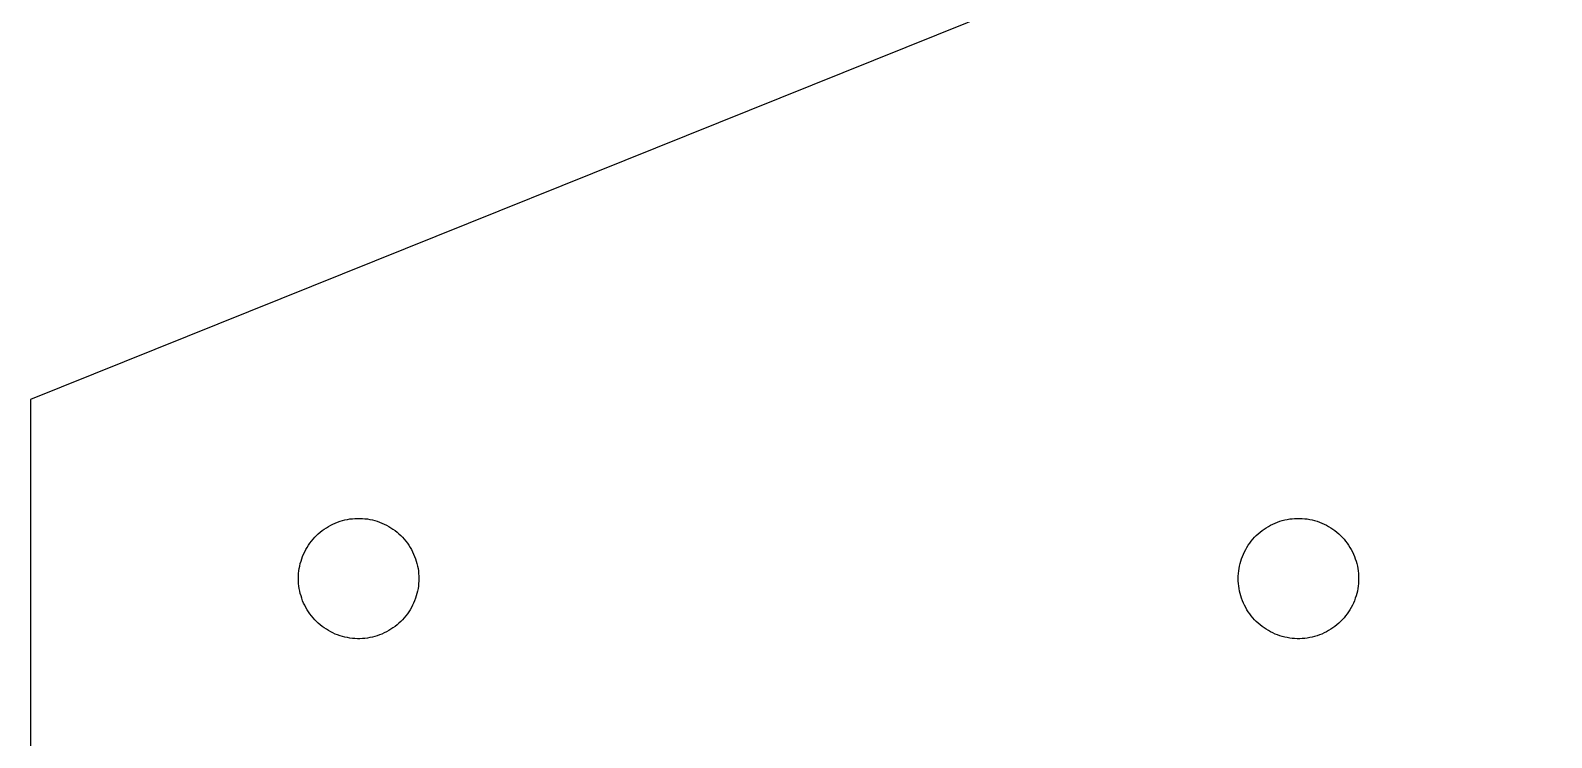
# Model space of a CAD drawing. Header units: metres. Extents: x -207 to 207, y -113 to 113.
# Drawn here: x -207.2 to -155.4, y 26.6 to 50.7 of the extents above; entities that cross this region are included whole.
import ezdxf

# ---------------------------------------------------------------- set-up
doc = ezdxf.new("R2010")
doc.units = ezdxf.units.M

msp = doc.modelspace()

# ---------------------------------------------------------------- linework, layer by layer
for p, q in [((-43.6729, 103.894), (-207.175, 38.1)), ((-207.175, 38.1), (-207.175, -38.1)), ((-197.24, 33.6328), (-197.17, 33.6832)), ((-197.17, 33.6832), (-197.098, 33.7305)), ((-197.098, 33.7305), (-197.025, 33.7751)), ((-197.025, 33.7751), (-196.95, 33.8165)), ((-196.95, 33.8165), (-196.873, 33.8545)), ((-196.873, 33.8545), (-196.794, 33.8898)), ((-196.794, 33.8898), (-196.714, 33.9212)), ((-196.714, 33.9212), (-196.633, 33.9495)), ((-196.633, 33.9495), (-196.551, 33.9743)), ((-196.551, 33.9743), (-196.468, 33.9956)), ((-196.468, 33.9956), (-196.384, 34.0134)), ((-196.384, 34.0134), (-196.299, 34.0278)), ((-196.299, 34.0278), (-196.214, 34.0386)), ((-196.214, 34.0386), (-196.129, 34.0456)), ((-196.129, 34.0456), (-196.043, 34.0495)), ((-196.043, 34.0495), (-195.957, 34.0495)), ((-195.957, 34.0495), (-195.871, 34.0456)), ((-195.871, 34.0456), (-195.786, 34.0386)), ((-195.786, 34.0386), (-195.7, 34.0278)), ((-195.7, 34.0278), (-195.616, 34.0134)), ((-195.616, 34.0134), (-195.532, 33.9956)), ((-195.532, 33.9956), (-195.449, 33.9743)), ((-195.449, 33.9743), (-195.366, 33.9495)), ((-195.366, 33.9495), (-195.285, 33.9212)), ((-195.285, 33.9212), (-195.206, 33.8898)), ((-195.206, 33.8898), (-195.127, 33.8545)), ((-195.127, 33.8545), (-195.05, 33.8165)), ((-195.05, 33.8165), (-194.975, 33.7751)), ((-194.975, 33.7751), (-194.901, 33.7305)), ((-194.901, 33.7305), (-194.83, 33.6832)), ((-194.83, 33.6832), (-194.761, 33.6328)), ((-165.24, 33.6328), (-165.17, 33.6832)), ((-165.17, 33.6832), (-165.098, 33.7305)), ((-165.098, 33.7305), (-165.025, 33.7751)), ((-165.025, 33.7751), (-164.95, 33.8165)), ((-164.95, 33.8165), (-164.873, 33.8545)), ((-164.873, 33.8545), (-164.794, 33.8898)), ((-164.794, 33.8898), (-164.714, 33.9212)), ((-164.714, 33.9212), (-164.633, 33.9495)), ((-164.633, 33.9495), (-164.551, 33.9743)), ((-164.551, 33.9743), (-164.468, 33.9956)), ((-164.468, 33.9956), (-164.384, 34.0134)), ((-164.384, 34.0134), (-164.299, 34.0278)), ((-164.299, 34.0278), (-164.214, 34.0386)), ((-164.214, 34.0386), (-164.129, 34.0456)), ((-164.129, 34.0456), (-164.043, 34.0495)), ((-164.043, 34.0495), (-163.957, 34.0495)), ((-163.957, 34.0495), (-163.871, 34.0456)), ((-163.871, 34.0456), (-163.786, 34.0386)), ((-163.786, 34.0386), (-163.7, 34.0278)), ((-163.7, 34.0278), (-163.616, 34.0134)), ((-163.616, 34.0134), (-163.532, 33.9956)), ((-163.532, 33.9956), (-163.449, 33.9743)), ((-163.449, 33.9743), (-163.366, 33.9495)), ((-163.366, 33.9495), (-163.285, 33.9212)), ((-163.285, 33.9212), (-163.206, 33.8898)), ((-163.206, 33.8898), (-163.127, 33.8545)), ((-163.127, 33.8545), (-163.05, 33.8165)), ((-163.05, 33.8165), (-162.975, 33.7751)), ((-162.975, 33.7751), (-162.901, 33.7305)), ((-162.901, 33.7305), (-162.83, 33.6832)), ((-162.83, 33.6832), (-162.761, 33.6328)), ((-197.707, 33.1344), (-197.658, 33.2049)), ((-197.658, 33.2049), (-197.607, 33.2732)), ((-197.607, 33.2732), (-197.552, 33.3394)), ((-197.552, 33.3394), (-197.494, 33.403)), ((-197.494, 33.403), (-197.434, 33.4646)), ((-197.434, 33.4646), (-197.372, 33.5231)), ((-197.372, 33.5231), (-197.307, 33.5793)), ((-197.307, 33.5793), (-197.24, 33.6328)), ((-194.761, 33.6328), (-194.693, 33.5793)), ((-194.693, 33.5793), (-194.628, 33.5231)), ((-194.628, 33.5231), (-194.566, 33.4646)), ((-194.566, 33.4646), (-194.506, 33.403)), ((-194.506, 33.403), (-194.448, 33.3394)), ((-194.448, 33.3394), (-194.393, 33.2732)), ((-194.393, 33.2732), (-194.341, 33.2049)), ((-194.341, 33.2049), (-194.292, 33.1344)), ((-165.707, 33.1344), (-165.658, 33.2049)), ((-165.658, 33.2049), (-165.607, 33.2732)), ((-165.607, 33.2732), (-165.552, 33.3394)), ((-165.552, 33.3394), (-165.494, 33.403)), ((-165.494, 33.403), (-165.434, 33.4646)), ((-165.434, 33.4646), (-165.372, 33.5231)), ((-165.372, 33.5231), (-165.307, 33.5793)), ((-165.307, 33.5793), (-165.24, 33.6328)), ((-162.761, 33.6328), (-162.693, 33.5793)), ((-162.693, 33.5793), (-162.628, 33.5231)), ((-162.628, 33.5231), (-162.566, 33.4646)), ((-162.566, 33.4646), (-162.506, 33.403)), ((-162.506, 33.403), (-162.448, 33.3394)), ((-162.448, 33.3394), (-162.393, 33.2732)), ((-162.393, 33.2732), (-162.341, 33.2049)), ((-162.341, 33.2049), (-162.292, 33.1344)), ((-197.962, 32.5922), (-197.936, 32.674)), ((-197.936, 32.674), (-197.906, 32.7546)), ((-197.906, 32.7546), (-197.873, 32.8337)), ((-197.873, 32.8337), (-197.836, 32.9112)), ((-197.836, 32.9112), (-197.796, 32.9875)), ((-197.796, 32.9875), (-197.753, 33.0619)), ((-197.753, 33.0619), (-197.707, 33.1344)), ((-194.292, 33.1344), (-194.246, 33.0619)), ((-194.246, 33.0619), (-194.204, 32.9875)), ((-194.204, 32.9875), (-194.164, 32.9112)), ((-194.164, 32.9112), (-194.127, 32.8337)), ((-194.127, 32.8337), (-194.094, 32.7546)), ((-194.094, 32.7546), (-194.064, 32.674)), ((-194.064, 32.674), (-194.037, 32.5922)), ((-165.962, 32.5922), (-165.936, 32.674)), ((-165.936, 32.674), (-165.906, 32.7546)), ((-165.906, 32.7546), (-165.873, 32.8337)), ((-165.873, 32.8337), (-165.836, 32.9112)), ((-165.836, 32.9112), (-165.796, 32.9875)), ((-165.796, 32.9875), (-165.753, 33.0619)), ((-165.753, 33.0619), (-165.707, 33.1344)), ((-162.292, 33.1344), (-162.246, 33.0619)), ((-162.246, 33.0619), (-162.204, 32.9875)), ((-162.204, 32.9875), (-162.164, 32.9112)), ((-162.164, 32.9112), (-162.127, 32.8337)), ((-162.127, 32.8337), (-162.094, 32.7546)), ((-162.094, 32.7546), (-162.064, 32.674)), ((-162.064, 32.674), (-162.037, 32.5922)), ((-198.048, 32.0856), (-198.043, 32.1713)), ((-198.043, 32.1713), (-198.034, 32.2566)), ((-198.034, 32.2566), (-198.021, 32.3418)), ((-198.021, 32.3418), (-198.005, 32.4259)), ((-198.005, 32.4259), (-197.986, 32.5096)), ((-197.986, 32.5096), (-197.962, 32.5922)), ((-194.037, 32.5922), (-194.014, 32.5096)), ((-194.014, 32.5096), (-193.995, 32.4259)), ((-193.995, 32.4259), (-193.978, 32.3418)), ((-193.978, 32.3418), (-193.966, 32.2566)), ((-193.966, 32.2566), (-193.957, 32.1713)), ((-193.957, 32.1713), (-193.952, 32.0856)), ((-166.048, 32.0856), (-166.043, 32.1713)), ((-166.043, 32.1713), (-166.034, 32.2566)), ((-166.034, 32.2566), (-166.021, 32.3418)), ((-166.021, 32.3418), (-166.005, 32.4259)), ((-166.005, 32.4259), (-165.986, 32.5096)), ((-165.986, 32.5096), (-165.962, 32.5922)), ((-162.037, 32.5922), (-162.014, 32.5096)), ((-162.014, 32.5096), (-161.995, 32.4259)), ((-161.995, 32.4259), (-161.978, 32.3418)), ((-161.978, 32.3418), (-161.966, 32.2566)), ((-161.966, 32.2566), (-161.957, 32.1713)), ((-161.957, 32.1713), (-161.952, 32.0856)), ((-198.05, 32), (-198.048, 32.0856)), ((-198.048, 31.9139), (-198.05, 32)), ((-198.043, 31.8283), (-198.048, 31.9139)), ((-198.034, 31.743), (-198.043, 31.8283)), ((-198.021, 31.6578), (-198.034, 31.743)), ((-198.005, 31.5737), (-198.021, 31.6578)), ((-193.978, 31.6578), (-193.995, 31.5737)), ((-193.966, 31.743), (-193.978, 31.6578)), ((-193.957, 31.8283), (-193.966, 31.743)), ((-193.952, 31.9139), (-193.957, 31.8283)), ((-193.952, 32.0856), (-193.95, 32)), ((-193.95, 32), (-193.952, 31.9139)), ((-166.05, 32), (-166.048, 32.0856)), ((-166.048, 31.9139), (-166.05, 32)), ((-166.043, 31.8283), (-166.048, 31.9139)), ((-166.034, 31.743), (-166.043, 31.8283)), ((-166.021, 31.6578), (-166.034, 31.743)), ((-166.005, 31.5737), (-166.021, 31.6578)), ((-161.978, 31.6578), (-161.995, 31.5737)), ((-161.966, 31.743), (-161.978, 31.6578)), ((-161.957, 31.8283), (-161.966, 31.743)), ((-161.952, 31.9139), (-161.957, 31.8283)), ((-161.952, 32.0856), (-161.95, 32)), ((-161.95, 32), (-161.952, 31.9139)), ((-197.986, 31.4899), (-198.005, 31.5737)), ((-197.962, 31.4074), (-197.986, 31.4899)), ((-197.936, 31.3256), (-197.962, 31.4074)), ((-197.906, 31.245), (-197.936, 31.3256)), ((-197.873, 31.1659), (-197.906, 31.245)), ((-197.836, 31.0884), (-197.873, 31.1659)), ((-197.796, 31.0121), (-197.836, 31.0884)), ((-194.164, 31.0884), (-194.204, 31.0121)), ((-194.127, 31.1659), (-194.164, 31.0884)), ((-194.094, 31.245), (-194.127, 31.1659)), ((-194.064, 31.3256), (-194.094, 31.245)), ((-194.037, 31.4074), (-194.064, 31.3256)), ((-194.014, 31.4899), (-194.037, 31.4074)), ((-193.995, 31.5737), (-194.014, 31.4899)), ((-165.986, 31.4899), (-166.005, 31.5737)), ((-165.962, 31.4074), (-165.986, 31.4899)), ((-165.936, 31.3256), (-165.962, 31.4074)), ((-165.906, 31.245), (-165.936, 31.3256)), ((-165.873, 31.1659), (-165.906, 31.245)), ((-165.836, 31.0884), (-165.873, 31.1659)), ((-165.796, 31.0121), (-165.836, 31.0884)), ((-162.164, 31.0884), (-162.204, 31.0121)), ((-162.127, 31.1659), (-162.164, 31.0884)), ((-162.094, 31.245), (-162.127, 31.1659)), ((-162.064, 31.3256), (-162.094, 31.245)), ((-162.037, 31.4074), (-162.064, 31.3256)), ((-162.014, 31.4899), (-162.037, 31.4074)), ((-161.995, 31.5737), (-162.014, 31.4899)), ((-197.753, 30.938), (-197.796, 31.0121)), ((-197.707, 30.8652), (-197.753, 30.938)), ((-197.658, 30.795), (-197.707, 30.8652)), ((-197.607, 30.7264), (-197.658, 30.795)), ((-197.552, 30.6601), (-197.607, 30.7264)), ((-197.494, 30.5966), (-197.552, 30.6601)), ((-197.434, 30.535), (-197.494, 30.5966)), ((-194.506, 30.5966), (-194.566, 30.535)), ((-194.448, 30.6601), (-194.506, 30.5966)), ((-194.393, 30.7264), (-194.448, 30.6601)), ((-194.341, 30.795), (-194.393, 30.7264)), ((-194.292, 30.8652), (-194.341, 30.795)), ((-194.246, 30.938), (-194.292, 30.8652)), ((-194.204, 31.0121), (-194.246, 30.938)), ((-165.753, 30.938), (-165.796, 31.0121)), ((-165.707, 30.8652), (-165.753, 30.938)), ((-165.658, 30.795), (-165.707, 30.8652)), ((-165.607, 30.7264), (-165.658, 30.795)), ((-165.552, 30.6601), (-165.607, 30.7264)), ((-165.494, 30.5966), (-165.552, 30.6601)), ((-165.434, 30.535), (-165.494, 30.5966)), ((-162.506, 30.5966), (-162.566, 30.535)), ((-162.448, 30.6601), (-162.506, 30.5966)), ((-162.393, 30.7264), (-162.448, 30.6601)), ((-162.341, 30.795), (-162.393, 30.7264)), ((-162.292, 30.8652), (-162.341, 30.795)), ((-162.246, 30.938), (-162.292, 30.8652)), ((-162.204, 31.0121), (-162.246, 30.938)), ((-197.372, 30.4764), (-197.434, 30.535)), ((-197.307, 30.4202), (-197.372, 30.4764)), ((-197.24, 30.3668), (-197.307, 30.4202)), ((-197.17, 30.3164), (-197.24, 30.3668)), ((-197.098, 30.2691), (-197.17, 30.3164)), ((-197.025, 30.2245), (-197.098, 30.2691)), ((-196.95, 30.183), (-197.025, 30.2245)), ((-196.873, 30.1451), (-196.95, 30.183)), ((-196.794, 30.1098), (-196.873, 30.1451)), ((-196.714, 30.0784), (-196.794, 30.1098)), ((-196.633, 30.0501), (-196.714, 30.0784)), ((-196.551, 30.0253), (-196.633, 30.0501)), ((-195.366, 30.0501), (-195.449, 30.0253)), ((-195.285, 30.0784), (-195.366, 30.0501)), ((-195.206, 30.1098), (-195.285, 30.0784)), ((-195.127, 30.1451), (-195.206, 30.1098)), ((-195.05, 30.183), (-195.127, 30.1451)), ((-194.975, 30.2245), (-195.05, 30.183)), ((-194.901, 30.2691), (-194.975, 30.2245)), ((-194.83, 30.3164), (-194.901, 30.2691)), ((-194.761, 30.3668), (-194.83, 30.3164)), ((-194.693, 30.4202), (-194.761, 30.3668)), ((-194.628, 30.4764), (-194.693, 30.4202)), ((-194.566, 30.535), (-194.628, 30.4764)), ((-165.372, 30.4764), (-165.434, 30.535)), ((-165.307, 30.4202), (-165.372, 30.4764)), ((-165.24, 30.3668), (-165.307, 30.4202)), ((-165.17, 30.3164), (-165.24, 30.3668)), ((-165.098, 30.2691), (-165.17, 30.3164)), ((-165.025, 30.2245), (-165.098, 30.2691)), ((-164.95, 30.183), (-165.025, 30.2245)), ((-164.873, 30.1451), (-164.95, 30.183)), ((-164.794, 30.1098), (-164.873, 30.1451)), ((-164.714, 30.0784), (-164.794, 30.1098)), ((-164.633, 30.0501), (-164.714, 30.0784)), ((-164.551, 30.0253), (-164.633, 30.0501)), ((-163.366, 30.0501), (-163.449, 30.0253)), ((-163.285, 30.0784), (-163.366, 30.0501)), ((-163.206, 30.1098), (-163.285, 30.0784)), ((-163.127, 30.1451), (-163.206, 30.1098)), ((-163.05, 30.183), (-163.127, 30.1451)), ((-162.975, 30.2245), (-163.05, 30.183)), ((-162.901, 30.2691), (-162.975, 30.2245)), ((-162.83, 30.3164), (-162.901, 30.2691)), ((-162.761, 30.3668), (-162.83, 30.3164)), ((-162.693, 30.4202), (-162.761, 30.3668)), ((-162.628, 30.4764), (-162.693, 30.4202)), ((-162.566, 30.535), (-162.628, 30.4764)), ((-196.468, 30.004), (-196.551, 30.0253)), ((-196.384, 29.9862), (-196.468, 30.004)), ((-196.299, 29.9718), (-196.384, 29.9862)), ((-196.214, 29.961), (-196.299, 29.9718)), ((-196.129, 29.954), (-196.214, 29.961)), ((-196.043, 29.9501), (-196.129, 29.954)), ((-195.957, 29.9501), (-196.043, 29.9501)), ((-195.871, 29.954), (-195.957, 29.9501)), ((-195.786, 29.961), (-195.871, 29.954)), ((-195.7, 29.9718), (-195.786, 29.961)), ((-195.616, 29.9862), (-195.7, 29.9718)), ((-195.532, 30.004), (-195.616, 29.9862)), ((-195.449, 30.0253), (-195.532, 30.004)), ((-164.468, 30.004), (-164.551, 30.0253)), ((-164.384, 29.9862), (-164.468, 30.004)), ((-164.299, 29.9718), (-164.384, 29.9862)), ((-164.214, 29.961), (-164.299, 29.9718)), ((-164.129, 29.954), (-164.214, 29.961)), ((-164.043, 29.9501), (-164.129, 29.954)), ((-163.957, 29.9501), (-164.043, 29.9501)), ((-163.871, 29.954), (-163.957, 29.9501)), ((-163.786, 29.961), (-163.871, 29.954)), ((-163.7, 29.9718), (-163.786, 29.961)), ((-163.616, 29.9862), (-163.7, 29.9718)), ((-163.532, 30.004), (-163.616, 29.9862)), ((-163.449, 30.0253), (-163.532, 30.004))]:
    msp.add_line(p, q)

doc.saveas('drawing.dxf')
